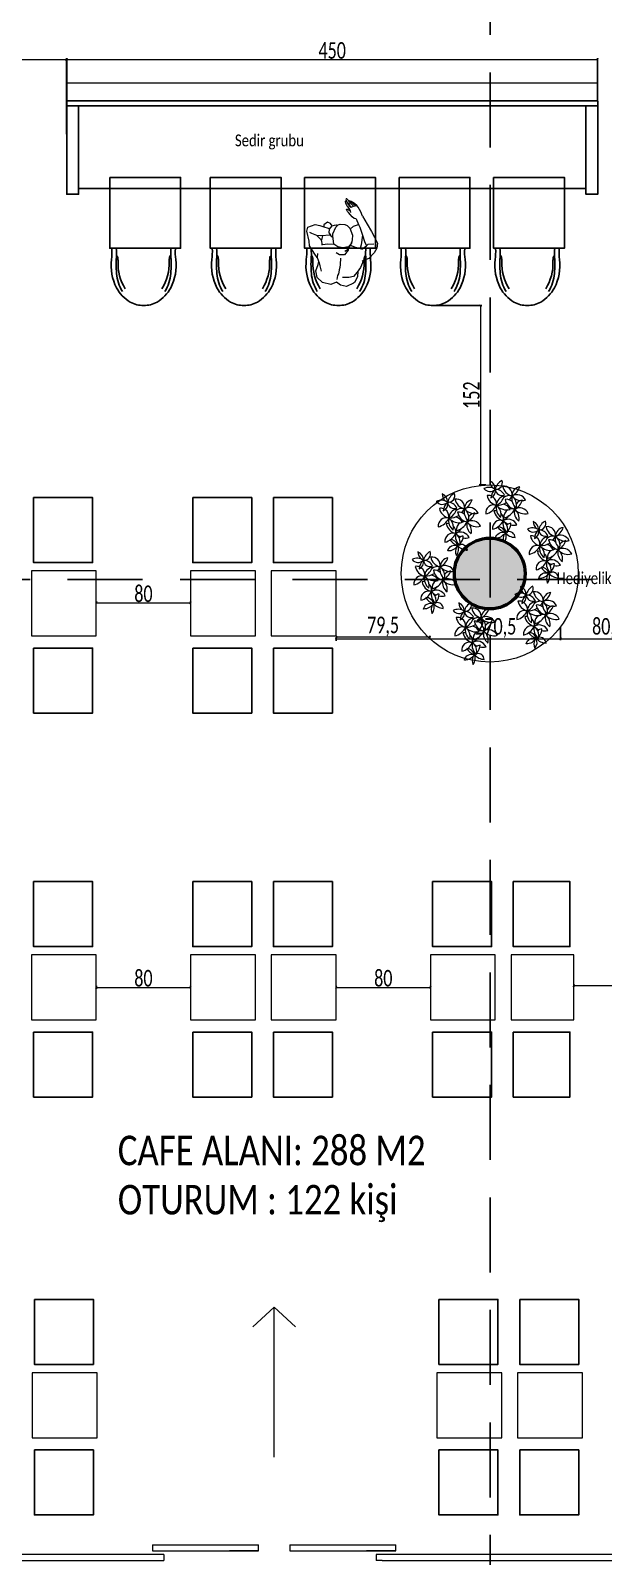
# Model space of a CAD drawing. Header units: millimetres. Extents: x -24 to 530668, y -246875 to -2983.
# Drawn here: x 260166 to 260652, y -107569 to -106277 of the extents above; entities that cross this region are included whole.
import ezdxf

# ---------------------------------------------------------------- set-up
doc = ezdxf.new("R2010")
doc.units = ezdxf.units.MM
doc.header["$PDMODE"] = 2
doc.linetypes.add('DASHED2', pattern=[9.525, 6.35, -3.175])
doc.layers.get('0').update_dxf_attribs({"lineweight": 20})
for name, color, linetype in [('0-HSL-HTC', 253, 'Continuous'), ('a_grid_label_1_1', 9, 'Continuous'), ('yazı', 11, 'Continuous')]:
    doc.layers.add(name, color=color, linetype=linetype)
for name, color, linetype, lineweight in [('A-RCON-1', 8, 'Continuous', 5), ('aydınlatma yazı', 1, 'Continuous', 20), ('CAM', 141, 'Continuous', 0), ('demir-1', 103, 'Continuous', 20), ('t_cam', 132, 'Continuous', 20), ('t_ince', 66, 'Continuous', 9), ('t_mob kesit', 32, 'Continuous', 25), ('t_tarama', 253, 'Continuous', 5), ('tefris', 30, 'Continuous', 0), ('tefrişoturum', 59, 'Continuous', 25), ('tefrişyazı', 7, 'Continuous', 20), ('X_S_COL_01$0$SC_COLS_SITU_E_SECT', 4, 'Continuous', 50), ('ölçü', 251, 'Continuous', 5)]:
    doc.layers.add(name, color=color, linetype=linetype, lineweight=lineweight)
doc.styles.add('text2', font='calibri.ttf', dxfattribs={"width": 0.8})
doc.styles.add('Ölçü50', font='calibri.ttf', dxfattribs={"width": 0.7})
doc.dimstyles.new('olcu10', dxfattribs={"dimtxt": 14, "dimasz": 2, "dimexe": 1.25, "dimexo": 0.625, "dimgap": 0.5, "dimtad": 1, "dimdec": 1, "dimrnd": 0.5, "dimzin": 9, "dimtxsty": 'Ölçü50', "dimblk": 'ARCHTICK', "dimcen": 2, "dimclrd": 256, "dimclre": 256, "dimclrt": 6, "dimazin": 2, "dimtfac": 1, "dimtdec": 1, "dimtix": 1, "dimtmove": 0, "dimatfit": 3, "dimldrblk": 'ARCHTICK', "dimfxl": 1, "dimlwd": -1, "dimarcsym": 0})

# ---------------------------------------------------------------- blocks, each defined once
blk = doc.blocks.new('_ArchTick')
at = {"color": 0, "linetype": 'ByBlock', "const_width": 0.15}
blk.add_lwpolyline([(-0.5, -0.5), (0.5, 0.5)], dxfattribs=at)
blk = doc.blocks.new('*D649')
at = {"layer": 'DEFPOINTS', "color": 0, "transparency": 16777216}
for p in [(260196.8, -106302), (260052, -106315.5), (260196.8, -106365.6)]:
    blk.add_point(p, dxfattribs=at)
at = {"layer": 'ölçü', "lineweight": -2, "transparency": 16777216}
for p, q in [((260052, -106314.8), (260052, -106300.8)), ((260196.8, -106365), (260196.8, -106300.8))]:
    blk.add_line(p, q, dxfattribs=at)
at = {"layer": 'ölçü', "transparency": 16777216}
blk.add_line((260052, -106302), (260196.8, -106302), dxfattribs=at)
at = {"layer": 'ölçü', "transparency": 16777216, "xscale": 2, "yscale": 2, "zscale": 2, "rotation": 180}
blk.add_blockref('_ArchTick', (260052, -106302), dxfattribs=at)
at = {"layer": 'ölçü', "transparency": 16777216, "xscale": 2, "yscale": 2, "zscale": 2}
blk.add_blockref('_ArchTick', (260196.8, -106302), dxfattribs=at)
at = {"layer": 'ölçü', "color": 6, "transparency": 16777216, "insert": (260124.4, -106294.4), "char_height": 14, "attachment_point": 5, "style": 'Ölçü50'}
blk.add_mtext('145', dxfattribs=at)
blk = doc.blocks.new('*D653')
at = {"layer": 'DEFPOINTS', "color": 0, "transparency": 16777216}
for p in [(260222, -106762.4), (260301.8, -106762), (260301.8, -106762.4)]:
    blk.add_point(p, dxfattribs=at)
at = {"layer": 'ölçü', "lineweight": -2, "transparency": 16777216}
for p, q in [((260222, -106761.7), (260222, -106760.7)), ((260301.8, -106761.7), (260301.8, -106760.7))]:
    blk.add_line(p, q, dxfattribs=at)
at = {"layer": 'ölçü', "transparency": 16777216}
blk.add_line((260222, -106762), (260301.8, -106762), dxfattribs=at)
at = {"layer": 'ölçü', "transparency": 16777216, "xscale": 2, "yscale": 2, "zscale": 2, "rotation": 180}
blk.add_blockref('_ArchTick', (260222, -106762), dxfattribs=at)
at = {"layer": 'ölçü', "transparency": 16777216, "xscale": 2, "yscale": 2, "zscale": 2}
blk.add_blockref('_ArchTick', (260301.8, -106762), dxfattribs=at)
at = {"layer": 'ölçü', "color": 6, "transparency": 16777216, "insert": (260261.9, -106754.3), "char_height": 14, "attachment_point": 5, "style": 'Ölçü50'}
blk.add_mtext('80', dxfattribs=at)
blk = doc.blocks.new('*D667')
at = {"layer": 'DEFPOINTS', "color": 0, "transparency": 16777216}
for p in [(260507.1, -106510.1), (260547.4, -106662.1), (260552.5, -106662.1)]:
    blk.add_point(p, dxfattribs=at)
at = {"layer": 'ölçü', "lineweight": -2, "transparency": 16777216}
for p, q in [((260507.8, -106510.1), (260548.7, -106510.1)), ((260551.9, -106662.1), (260546.2, -106662.1))]:
    blk.add_line(p, q, dxfattribs=at)
at = {"layer": 'ölçü', "transparency": 16777216}
blk.add_line((260547.4, -106510.1), (260547.4, -106662.1), dxfattribs=at)
at = {"layer": 'ölçü', "transparency": 16777216, "xscale": 2, "yscale": 2, "zscale": 2}
for p, rotation in [((260547.4, -106510.1), 90), ((260547.4, -106662.1), 270)]:
    blk.add_blockref('_ArchTick', p, dxfattribs=dict(at, rotation=rotation))
at = {"layer": 'ölçü', "color": 6, "transparency": 16777216, "insert": (260539.8, -106586.1), "char_height": 14, "attachment_point": 5, "rotation": 90, "style": 'Ölçü50'}
blk.add_mtext('152', dxfattribs=at)
blk = doc.blocks.new('*D645')
at = {"layer": 'DEFPOINTS', "color": 0, "transparency": 16777216}
for p in [(260646.7, -106302), (260196.9, -106337), (260646.7, -106337)]:
    blk.add_point(p, dxfattribs=at)
at = {"layer": 'ölçü', "lineweight": -2, "transparency": 16777216}
for p, q in [((260196.9, -106336.4), (260196.9, -106300.8)), ((260646.7, -106336.4), (260646.7, -106300.8))]:
    blk.add_line(p, q, dxfattribs=at)
at = {"layer": 'ölçü', "transparency": 16777216}
blk.add_line((260196.9, -106302), (260646.7, -106302), dxfattribs=at)
at = {"layer": 'ölçü', "transparency": 16777216, "xscale": 2, "yscale": 2, "zscale": 2, "rotation": 180}
blk.add_blockref('_ArchTick', (260196.9, -106302), dxfattribs=at)
at = {"layer": 'ölçü', "transparency": 16777216, "xscale": 2, "yscale": 2, "zscale": 2}
blk.add_blockref('_ArchTick', (260646.7, -106302), dxfattribs=at)
at = {"layer": 'ölçü', "color": 6, "transparency": 16777216, "insert": (260421.8, -106294.3), "char_height": 14, "attachment_point": 5, "style": 'Ölçü50'}
blk.add_mtext('450', dxfattribs=at)
blk = doc.blocks.new('bitkitar')
at = {"layer": 't_tarama', "color": 76}
for points in [[(4.13, 24.52, 0.236863), (4.39, 28.33, 0.300043), (3.57, 23.78, 0.22508), (-0.84, 26.27, 0.429439), (2.41, 23.43)], [(3.57, 23.78, -0.286863), (8.24, 26.11, -0.43916), (3.57, 23.78, 0.363865), (6.95, 20.95, 0.192041), (3.68, 23.74, 0.192041)]]:
    blk.add_lwpolyline(points, format="xyb", dxfattribs=at)
for centre, radius, start, end in [((5.34, 19.56), 4.58, 130.83641, 178.70662), ((7.62, 22.36), 5.31, 163.97621, 217.27878), ((-0.84, 19.8), 5.24, 343.48533, 50.2913), ((2.14, 26.39), 2.98, 284.17623, 298.69036), ((5.34, 19.56), 4.58, 112.76664, 121.83932), ((1.81, 18.25), 5.8, 69.83781, 72.33789), ((4.84, 27.09), 3.54, 249.03996, 253.13574), ((0.66, 22.74), 3.08, 353.17446, 19.69159), ((10.68, 14.78), 7.39, 100.73616, 151.47519), ((5.59, 21.76), 3.72, 247.9154, 4.29594), ((-6.1, 9.55), 6.15, 38.13504, 102.16002), ((-3.31, 17.27), 4.43, 202.72925, 297.5658), ((2.17, 17.4), 5.31, 163.97621, 229.80043), ((-6.29, 14.84), 5.24, 343.48533, 50.2913), ((-0.65, 14.51), 6.15, 75.86211, 102.16002), ((2.14, 22.23), 4.43, 202.72925, 297.5658), ((5.23, 9.82), 7.39, 100.73616, 151.47519), ((0.66, 22.74), 3.08, 271.78167, 310.7707), ((7.17, 11.69), 7.25, 114.26787, 141.8465), ((0.14, 16.8), 3.72, 296.9544, 4.29594), ((-0.65, 14.51), 6.15, 38.13504, 63.45512), ((-0.09, 18.56), 4.29, 337.19348, 356.58454), ((7.94, 17.43), 3.86, 166.91417, 222.01985), ((2.59, 12.8), 5.73, 7.89914, 73.83912), ((10.38, 15.19), 5.31, 163.97621, 217.27878), ((1.93, 12.62), 5.24, 343.48533, 50.2913), ((8.35, 14.58), 3.72, 247.9154, 4.29594), ((13.44, 7.6), 7.39, 100.73616, 151.47519), ((-5.22, 3.44), 6.15, 87.51498, 102.16002), ((-2.43, 11.17), 4.43, 202.72925, 297.5658), ((1.72, 6.73), 7.25, 114.26787, 158.92251), ((-5.54, 13.6), 4.29, 276.60584, 320.32368), ((-5.22, 3.44), 6.15, 38.13504, 80.8318), ((2.6, 0.63), 7.25, 114.26787, 158.92251), ((-4.66, 7.5), 4.29, 276.60584, 356.58454), ((3.05, 11.3), 5.31, 163.97621, 229.80043), ((-5.4, 8.73), 5.24, 343.48533, 50.2913), ((-5.54, 13.6), 4.29, 341.16089, 356.58454), ((-5.4, 8.73), 5.24, 39.16493, 41.62354), ((2.49, 12.47), 3.86, 166.91417, 186.37013), ((0.14, 16.8), 3.72, 247.9154, 281.88514), ((-2.86, 7.84), 5.73, 69.17218, 73.83912), ((-2.86, 7.84), 5.73, 7.89914, 69.17218), ((3.38, 6.37), 3.86, 166.91417, 274.82409), ((6.11, 3.71), 7.39, 134.79027, 151.47519), ((1.02, 10.69), 3.72, 247.9154, 312.60914), ((-1.97, 1.74), 5.73, 7.89914, 73.83912), ((2.49, 12.47), 3.86, 224.30639, 274.82409), ((2.11, 7.33), 6.15, 38.13504, 102.16002), ((4.9, 15.06), 4.43, 202.72925, 256.43807), ((6.11, 3.71), 7.39, 84.5264, 120.12115), ((2.67, 11.39), 4.29, 276.60584, 356.58454), ((9.93, 4.52), 7.25, 115.43944, 158.92251), ((4.9, 15.06), 4.43, 293.47002, 297.5658), ((9.93, 4.52), 7.25, 114.26787, 116.76795), ((10.71, 10.26), 3.86, 166.91417, 233.88251), ((5.36, 5.63), 5.73, 7.89914, 73.83912), ((7.94, 17.43), 3.86, 256.75957, 274.82409), ((10.51, 4.41), 3.43, 110.20528, 190.18398), ((3.57, 8.38), 5.8, 309.03888, 352.52195), ((4.04, 3.77), 3.08, 0.51361, 108.42353), ((7.33, 8.38), 4.58, 201.49858, 267.43856), ((6.69, 0.85), 2.98, 81.51484, 197.89538), ((1.42, 5.32), 5.91, 294.3356, 345.07463), ((11.32, 3.59), 4.2, 177.08478, 243.89074), ((9.46, 1.13), 3.54, 36.32869, 131.16524), ((9.46, 1.13), 3.54, 127.06946, 131.16524), ((3.57, 8.38), 5.8, 307.86731, 310.36739), ((10.18, 7.66), 4.92, 231.73448, 295.75946), ((5.23, 0), 4.25, 357.57565, 50.87822), ((10.71, 10.26), 3.86, 245.8798, 274.82409)]:
    blk.add_arc(centre, radius, start, end, dxfattribs=at)
blk = doc.blocks.new('dada')
for p, q in [((219973.4, -31806.9), (219967.8, -31810.1)), ((219980.5, -31807), (219973.4, -31806.9)), ((219984.7, -31810), (219980.5, -31807)), ((219967.8, -31810.1), (219965.6, -31815.3)), ((219965.6, -31815.3), (219966.3, -31821)), ((219966.7, -31822.6), (219967.9, -31820.3)), ((219967.9, -31820.3), (219969.4, -31817.1)), ((219969.4, -31817.1), (219969.8, -31816.1)), ((219984.3, -31815.6), (219984.6, -31812.1)), ((219984.6, -31817.3), (219984.3, -31815.6)), ((219984.6, -31818.7), (219984.6, -31817.3)), ((219984.6, -31820.5), (219984.6, -31818.7)), ((219984.7, -31822.8), (219984.6, -31820.5)), ((219988.6, -31808.2), (219984.7, -31810)), ((219993.9, -31808.4), (219988.6, -31808.2)), ((219994, -31816.3), (219988.8, -31815.1)), ((219998.9, -31812.3), (219993.9, -31808.4)), ((219997.6, -31817.9), (219994, -31816.3)), ((219999.7, -31822.2), (219997.6, -31817.9)), ((219999.7, -31813.2), (219998.9, -31812.3)), ((220000.9, -31818.5), (219999.7, -31813.2)), ((220000.2, -31823.1), (220000.9, -31818.5)), ((219961.5, -31828.8), (219955.5, -31834.6)), ((219964.1, -31826.5), (219961.5, -31828.8)), ((219963.6, -31829.8), (219964.1, -31826.5)), ((219964.1, -31826.5), (219966.7, -31822.6)), ((219966.3, -31821), (219966.1, -31823.5)), ((219982, -31833.1), (219978.9, -31834)), ((219985.9, -31833.9), (219982, -31833.1)), ((219983.4, -31830.6), (219984.4, -31825.3)), ((219984.4, -31825.3), (219984.7, -31822.8)), ((220001.6, -31826.6), (219999.7, -31822.2)), ((220002.8, -31833), (220001.6, -31826.6)), ((220002.9, -31833.1), (220001.9, -31831.9)), ((220006.7, -31835.8), (220002.9, -31833.1)), ((219954.2, -31838.4), (219950.3, -31846.2)), ((219950.3, -31846.2), (219950.4, -31849.8)), ((219954.9, -31845.1), (219953.1, -31845.6)), ((219955.5, -31834.6), (219954.2, -31838.4)), ((219959.4, -31844.5), (219954.9, -31845.1)), ((219964.3, -31841.6), (219959.4, -31844.5)), ((219962.8, -31845.2), (219959.4, -31844.5)), ((219970.6, -31847.5), (219962.8, -31845.2)), ((219964.2, -31845.6), (219964.3, -31841.6)), ((219965.9, -31838.1), (219964.3, -31841.6)), ((219965.9, -31838.1), (219965, -31837.7)), ((219970.3, -31839.5), (219965.9, -31838.1)), ((219975.3, -31840.4), (219970.3, -31839.5)), ((219972.2, -31846.3), (219971, -31847.2)), ((219972.2, -31846.3), (219972.9, -31846.5)), ((219975.1, -31840.7), (219972.6, -31847.5)), ((219978.8, -31839.4), (219975.1, -31840.7)), ((219983.2, -31839.4), (219978.8, -31839.4)), ((219987.6, -31841.5), (219983.2, -31839.4)), ((219988.1, -31839.2), (219985.7, -31836.9)), ((219988, -31838.6), (219985.9, -31833.9)), ((219989.4, -31844.9), (219987.6, -31841.5)), ((219988.1, -31839.2), (219988, -31838.6)), ((219988.5, -31841.6), (219988.1, -31839.2)), ((219989.1, -31844.1), (219988.5, -31841.6)), ((219993.5, -31842.3), (219988.6, -31843)), ((219989.4, -31845.9), (219989.1, -31844.1)), ((219989.4, -31847.8), (219989.4, -31844.9)), ((219999.3, -31842.1), (219993.5, -31842.3)), ((219997, -31853.7), (219997.9, -31845.6)), ((219997.9, -31845.6), (219997.6, -31842.2)), ((219999.3, -31842.1), (220002.3, -31845.7)), ((220000, -31849), (220002.3, -31845.7)), ((220002.3, -31845.7), (220003.5, -31847.3)), ((220008.3, -31838.4), (220006.7, -31835.8)), ((220010.1, -31841.6), (220008.3, -31838.4)), ((220011.5, -31845.8), (220010.1, -31841.6)), ((220010.8, -31850.1), (220011.5, -31845.8)), ((219950.4, -31849.8), (219955.8, -31853.3)), ((219955.8, -31853.3), (219959.9, -31853.5)), ((219959.9, -31853.5), (219963.5, -31853.2)), ((219963.2, -31854.8), (219963.4, -31853.2)), ((219965.6, -31857.5), (219963.2, -31854.8)), ((219963.5, -31853.2), (219967.3, -31852.8)), ((219968.5, -31857.1), (219965.6, -31857.5)), ((219967.3, -31852.8), (219968.8, -31852.9)), ((219970.3, -31855.5), (219968.5, -31857.1)), ((219969.1, -31849.2), (219968.6, -31852.2)), ((219968.6, -31852.2), (219970.2, -31855.4)), ((219968.6, -31852.2), (219968.6, -31852.2)), ((219970.6, -31848), (219969.1, -31849.2)), ((219970.2, -31855.4), (219972, -31856.6)), ((219971, -31847.2), (219970.6, -31848)), ((219972, -31856.6), (219973.4, -31857.2)), ((219972.6, -31847.5), (219972.2, -31849)), ((219972.2, -31849), (219973.4, -31855)), ((219973.4, -31855), (219974.9, -31857.4)), ((219973.4, -31857.2), (219974.3, -31857.1)), ((219974.3, -31857.1), (219974, -31855.9)), ((219974.9, -31857.4), (219976.6, -31858.5)), ((219976.6, -31858.5), (219980.3, -31859.2)), ((219980.3, -31859.2), (219982.4, -31858.8)), ((219982.4, -31858.8), (219985.1, -31857.1)), ((219985.1, -31857.1), (219988.9, -31851.8)), ((219985.8, -31856.2), (219987.9, -31859.4)), ((219987.9, -31859.4), (219991.6, -31861.6)), ((219988.9, -31851.8), (219989.4, -31847.8)), ((219993.2, -31859.7), (219997, -31853.7)), ((219997, -31853.7), (220000, -31849)), ((219998.7, -31863.7), (220003.7, -31858.5)), ((220003.5, -31847.3), (220008, -31848.7)), ((220003.7, -31858.5), (220007.4, -31854.5)), ((220007.4, -31854.5), (220010.8, -31850.1)), ((220010.8, -31850.1), (220010.8, -31850.1)), ((219980.1, -31870.4), (219978.8, -31871.8)), ((219978.8, -31871.8), (219978.9, -31872.1)), ((219978.9, -31872.1), (219979.2, -31872.2)), ((219979.2, -31872.2), (219981.2, -31871.8)), ((219981, -31869.8), (219980.1, -31870.4)), ((219980.3, -31873.4), (219981.5, -31872.2)), ((219983.2, -31868.1), (219981, -31869.8)), ((219981.2, -31871.8), (219982.2, -31871.3)), ((219981.5, -31872.2), (219982.2, -31871.3)), ((219982.2, -31871.3), (219982.7, -31870.2)), ((219984.9, -31866.8), (219983.2, -31868.1)), ((219986.8, -31865.9), (219984.9, -31866.8)), ((219988.6, -31865.9), (219986.8, -31865.9)), ((219988.6, -31865.9), (219991.6, -31861.6)), ((219993.3, -31869.5), (219991.2, -31872.7)), ((219991.6, -31861.6), (219993.2, -31859.7)), ((219993.3, -31869.5), (219998.7, -31863.7)), ((219976.3, -31878.1), (219976.7, -31876.9)), ((219976.4, -31878.4), (219976.3, -31878.1)), ((219976.8, -31878.5), (219976.4, -31878.4)), ((219976.5, -31879.8), (219978.1, -31877.9)), ((219976.6, -31880.4), (219976.5, -31879.8)), ((219976.9, -31880.6), (219976.6, -31880.4)), ((219976.7, -31876.9), (219977.5, -31876.1)), ((219977.9, -31877.8), (219976.8, -31878.5)), ((219979.2, -31879.3), (219976.9, -31880.6)), ((219977.5, -31876.1), (219978.5, -31875)), ((219978.7, -31877), (219977.9, -31877.8)), ((219978.1, -31877.9), (219979, -31877.2)), ((219978.5, -31875), (219979.2, -31874.4)), ((219980.1, -31875.8), (219978.7, -31877)), ((219979, -31877.2), (219980.3, -31876.2)), ((219979.2, -31874.4), (219980.3, -31873.4)), ((219981, -31877.7), (219979.2, -31879.3)), ((219981.2, -31878.6), (219979.2, -31879.3)), ((219979.4, -31879.5), (219979.2, -31879.3)), ((219981, -31879.2), (219979.4, -31879.5)), ((219982.1, -31874.4), (219980.1, -31875.8)), ((219980.3, -31876.2), (219981.3, -31875.3)), ((219982.2, -31876.8), (219981, -31877.7)), ((219984.3, -31878.3), (219981, -31879.2)), ((219983.5, -31877.4), (219981.2, -31878.6)), ((219981.3, -31875.3), (219982.2, -31874.6)), ((219982.2, -31874.6), (219982.1, -31874.4)), ((219982.2, -31874.6), (219983.9, -31875.9)), ((219982.2, -31876.8), (219983.9, -31875.9)), ((219985.2, -31876.8), (219983.5, -31877.4)), ((219983.9, -31875.9), (219986.7, -31877.1)), ((219986.7, -31877.1), (219984.3, -31878.3)), ((219986, -31876.8), (219985.2, -31876.8)), ((219987.9, -31875.9), (219986.7, -31877.1)), ((219991.2, -31872.7), (219987.9, -31875.9))]:
    blk.add_line(p, q)
blk = doc.blocks.new('*D628')
at = {"layer": 'DEFPOINTS', "color": 0, "transparency": 16777216}
for p in [(260695.7, -106792.4), (260695.7, -106792.4), (260425.2, -106794.8)]:
    blk.add_point(p, dxfattribs=at)
at = {"layer": 'ölçü', "lineweight": -2, "transparency": 16777216}
for p, q in [((260425.2, -106794.1), (260425.2, -106791.1)), ((260695.7, -106791.7), (260695.7, -106791.1))]:
    blk.add_line(p, q, dxfattribs=at)
at = {"layer": 'ölçü', "transparency": 16777216}
blk.add_line((260425.2, -106792.4), (260695.7, -106792.4), dxfattribs=at)
at = {"layer": 'ölçü', "transparency": 16777216, "xscale": 2, "yscale": 2, "zscale": 2, "rotation": 180}
blk.add_blockref('_ArchTick', (260425.2, -106792.4), dxfattribs=at)
at = {"layer": 'ölçü', "transparency": 16777216, "xscale": 2, "yscale": 2, "zscale": 2}
blk.add_blockref('_ArchTick', (260695.7, -106792.4), dxfattribs=at)
at = {"layer": 'ölçü', "color": 6, "transparency": 16777216, "insert": (260560.4, -106783.2), "char_height": 14, "attachment_point": 5, "style": 'Ölçü50'}
blk.add_mtext('270,5', dxfattribs=at)
blk = doc.blocks.new('*D630')
at = {"layer": 'DEFPOINTS', "color": 0, "transparency": 16777216}
for p in [(260222, -107089.3), (260301.8, -107087.5), (260301.8, -107087.5)]:
    blk.add_point(p, dxfattribs=at)
at = {"layer": 'ölçü', "lineweight": -2, "transparency": 16777216}
for p, q in [((260222, -107088.7), (260222, -107086.2)), ((260301.8, -107086.9), (260301.8, -107086.2))]:
    blk.add_line(p, q, dxfattribs=at)
at = {"layer": 'ölçü', "transparency": 16777216}
blk.add_line((260222, -107087.5), (260301.8, -107087.5), dxfattribs=at)
at = {"layer": 'ölçü', "transparency": 16777216, "xscale": 2, "yscale": 2, "zscale": 2, "rotation": 180}
blk.add_blockref('_ArchTick', (260222, -107087.5), dxfattribs=at)
at = {"layer": 'ölçü', "transparency": 16777216, "xscale": 2, "yscale": 2, "zscale": 2}
blk.add_blockref('_ArchTick', (260301.8, -107087.5), dxfattribs=at)
at = {"layer": 'ölçü', "color": 6, "transparency": 16777216, "insert": (260261.9, -107079.8), "char_height": 14, "attachment_point": 5, "style": 'Ölçü50'}
blk.add_mtext('80', dxfattribs=at)
blk = doc.blocks.new('*D631')
at = {"layer": 'DEFPOINTS', "color": 0, "transparency": 16777216}
for p in [(260425.2, -107087.5), (260505, -107087.5), (260505, -107087.5)]:
    blk.add_point(p, dxfattribs=at)
at = {"layer": 'ölçü', "lineweight": -2, "transparency": 16777216}
for p, q in [((260425.2, -107086.9), (260425.2, -107086.2)), ((260505, -107086.9), (260505, -107086.2))]:
    blk.add_line(p, q, dxfattribs=at)
at = {"layer": 'ölçü', "transparency": 16777216}
blk.add_line((260425.2, -107087.5), (260505, -107087.5), dxfattribs=at)
at = {"layer": 'ölçü', "transparency": 16777216, "xscale": 2, "yscale": 2, "zscale": 2, "rotation": 180}
blk.add_blockref('_ArchTick', (260425.2, -107087.5), dxfattribs=at)
at = {"layer": 'ölçü', "transparency": 16777216, "xscale": 2, "yscale": 2, "zscale": 2}
blk.add_blockref('_ArchTick', (260505, -107087.5), dxfattribs=at)
at = {"layer": 'ölçü', "color": 6, "transparency": 16777216, "insert": (260465.1, -107079.8), "char_height": 14, "attachment_point": 5, "style": 'Ölçü50'}
blk.add_mtext('80', dxfattribs=at)
blk = doc.blocks.new('*D634')
at = {"layer": 'DEFPOINTS', "color": 0, "transparency": 16777216}
for p in [(260626.4, -107087.5), (260706.2, -107085.9), (260706.2, -107085.9)]:
    blk.add_point(p, dxfattribs=at)
at = {"layer": 'ölçü', "lineweight": -2, "transparency": 16777216}
for p, q in [((260626.4, -107086.9), (260626.4, -107084.7)), ((260706.2, -107085.3), (260706.2, -107084.7))]:
    blk.add_line(p, q, dxfattribs=at)
at = {"layer": 'ölçü', "transparency": 16777216}
blk.add_line((260626.4, -107085.9), (260706.2, -107085.9), dxfattribs=at)
at = {"layer": 'ölçü', "transparency": 16777216, "xscale": 2, "yscale": 2, "zscale": 2, "rotation": 180}
blk.add_blockref('_ArchTick', (260626.4, -107085.9), dxfattribs=at)
at = {"layer": 'ölçü', "transparency": 16777216, "xscale": 2, "yscale": 2, "zscale": 2}
blk.add_blockref('_ArchTick', (260706.2, -107085.9), dxfattribs=at)
at = {"layer": 'ölçü', "color": 6, "transparency": 16777216, "insert": (260666.3, -107078.3), "char_height": 14, "attachment_point": 5, "style": 'Ölçü50'}
blk.add_mtext('80', dxfattribs=at)
blk = doc.blocks.new('*D636')
at = {"layer": 'DEFPOINTS', "color": 0, "transparency": 16777216}
for p in [(260615.3, -106782), (260695.7, -106791.1), (260695.7, -106792.4)]:
    blk.add_point(p, dxfattribs=at)
at = {"layer": 'ölçü', "lineweight": -2, "transparency": 16777216}
for p, q in [((260615.3, -106782.7), (260615.3, -106793.6)), ((260695.7, -106791.7), (260695.7, -106793.6))]:
    blk.add_line(p, q, dxfattribs=at)
at = {"layer": 'ölçü', "transparency": 16777216}
blk.add_line((260615.3, -106792.4), (260695.7, -106792.4), dxfattribs=at)
at = {"layer": 'ölçü', "transparency": 16777216, "xscale": 2, "yscale": 2, "zscale": 2, "rotation": 180}
blk.add_blockref('_ArchTick', (260615.3, -106792.4), dxfattribs=at)
at = {"layer": 'ölçü', "transparency": 16777216, "xscale": 2, "yscale": 2, "zscale": 2}
blk.add_blockref('_ArchTick', (260695.7, -106792.4), dxfattribs=at)
at = {"layer": 'ölçü', "color": 6, "transparency": 16777216, "insert": (260655.5, -106783.2), "char_height": 14, "attachment_point": 5, "style": 'Ölçü50'}
blk.add_mtext('80,5', dxfattribs=at)
blk = doc.blocks.new('*D638')
at = {"layer": 'DEFPOINTS', "color": 0, "transparency": 16777216}
for p in [(260425.2, -106791.1), (260425.2, -106791.1), (260504.6, -106792.4)]:
    blk.add_point(p, dxfattribs=at)
at = {"layer": 'ölçü', "lineweight": -2, "transparency": 16777216}
for p, q in [((260425.2, -106790.5), (260425.2, -106789.9)), ((260504.6, -106791.7), (260504.6, -106789.9))]:
    blk.add_line(p, q, dxfattribs=at)
at = {"layer": 'ölçü', "transparency": 16777216}
blk.add_line((260504.6, -106791.1), (260425.2, -106791.1), dxfattribs=at)
at = {"layer": 'ölçü', "transparency": 16777216, "xscale": 2, "yscale": 2, "zscale": 2, "rotation": 180}
blk.add_blockref('_ArchTick', (260425.2, -106791.1), dxfattribs=at)
at = {"layer": 'ölçü', "transparency": 16777216, "xscale": 2, "yscale": 2, "zscale": 2}
blk.add_blockref('_ArchTick', (260504.6, -106791.1), dxfattribs=at)
at = {"layer": 'ölçü', "color": 6, "transparency": 16777216, "insert": (260464.9, -106782), "char_height": 14, "attachment_point": 5, "style": 'Ölçü50'}
blk.add_mtext('79,5', dxfattribs=at)
blk = doc.blocks.new('KAYARK')
at = {"layer": 'CAM', "elevation": 0}
for points in [[(260279.2, -107567.6), (260279.2, -107572.6)], [(260975.8, -107567.6), (260464.2, -107567.6)]]:
    blk.add_lwpolyline(points, dxfattribs=at)
at = {"layer": 't_cam'}
for p, q in [((260279.2, -107567.6, 0), (259762.7, -107567.6, 0)), ((260975.8, -107567.6, 0), (260459.2, -107567.6, 0)), ((260464.2, -107572.6, 0), (260459.2, -107572.6, 0))]:
    blk.add_line(p, q, dxfattribs=at)
at = {"layer": 't_cam', "elevation": 0}
for points in [[(260269.5, -107559.5), (260269.5, -107564.5), (260359.5, -107564.5), (260334.7, -107564.5)], [(260269.5, -107559.5), (260359.5, -107559.5)], [(260359.5, -107564.5), (260359.5, -107559.5)], [(260385.8, -107559.5), (260385.8, -107564.5), (260475.8, -107564.5), (260451, -107564.5)], [(260385.8, -107559.5), (260475.8, -107559.5)], [(260475.8, -107564.5), (260475.8, -107559.5)], [(259757.7, -107572.6), (260279.2, -107572.6)], [(260464.2, -107572.6), (260980.8, -107572.6)]]:
    blk.add_lwpolyline(points, dxfattribs=at)
at = {"layer": 't_cam'}
blk.add_lwpolyline([(260459.2, -107567.6), (260459.2, -107572.6)], dxfattribs=at)

msp = doc.modelspace()

# ---------------------------------------------------------------- hatches: boundary and pattern name
at = {"layer": '0-HSL-HTC'}
h = msp.add_hatch(dxfattribs=at)
h.set_pattern_fill('ANSI33', color=12, angle=90, style=0)
h.set_pattern_definition([(135, (232235.527, -121067.091), (-4.490128, -4.490128), []), (135, (232235.527, -121062.601), (-4.490128, -4.490128), [3.175, -1.5875])])
edge = h.paths.add_edge_path()
edge.add_arc((260555.284, -106737.09), 30, 0, 360)
edge = h.paths.add_edge_path()
edge.add_arc((259730.527, -106737.09), 30, 0, 360)
h.paths.add_polyline_path([(259283.027, -105882.091), (259353.027, -105882.091), (259353.027, -105952.091), (259283.027, -105952.091)])

# ---------------------------------------------------------------- linework, layer by layer
at = {"layer": 'a_grid_label_1_1', "linetype": 'DASHED2', "ltscale": 10}
for p, q in [((260555.527, -108567.091, -17966.192), (260555.527, -105304.828, -17966.192)), ((258864.135, -106742.091, -17966.192), (262131.929, -106742.091, -17966.192))]:
    msp.add_line(p, q, dxfattribs=at)
at = {"layer": 'demir-1'}
for p, q in [((260372.623, -107358.247), (260354.489, -107374.75)), ((260372.623, -107485.133), (260372.623, -107358.247)), ((260372.623, -107358.247), (260390.757, -107374.75))]:
    msp.add_line(p, q, dxfattribs=at)
msp.add_lwpolyline([(260196.81, -106337.023), (260646.706, -106337.023), (260646.706, -106322.023), (260196.81, -106322.023), (260196.81, -106337.023)], dxfattribs=at)
msp.add_circle((260555.284, -106737.09), 75, dxfattribs=at)
at = {"layer": 't_mob kesit'}
for p, q in [((260646.796, -106337.023), (260196.89, -106337.023)), ((260196.89, -106341.023), (260646.796, -106341.023))]:
    msp.add_line(p, q, dxfattribs=at)
for points in [[(260206.89, -106341.023), (260206.89, -106416.023), (260196.89, -106416.023), (260196.89, -106337.023)], [(260646.796, -106337.023), (260646.796, -106416.023), (260636.796, -106416.023), (260636.796, -106341.023)], [(260636.796, -106411.023), (260206.89, -106411.023)]]:
    msp.add_lwpolyline(points, dxfattribs=at)
for points in [[(260233.398, -106401.748), (260293.398, -106401.748), (260293.398, -106461.748), (260233.398, -106461.748)], [(260318.464, -106401.748), (260378.464, -106401.748), (260378.464, -106461.748), (260318.464, -106461.748)], [(260398.479, -106401.748), (260458.479, -106401.748), (260458.479, -106461.748), (260398.479, -106461.748)], [(260478.495, -106401.748), (260538.495, -106401.748), (260538.495, -106461.748), (260478.495, -106461.748)], [(260558.51, -106401.748), (260618.51, -106401.748), (260618.51, -106461.748), (260558.51, -106461.748)]]:
    msp.add_lwpolyline(points, close=True, dxfattribs=at)
at = {"layer": 'tefris', "linetype": 'Continuous'}
for points in [[(260166.986, -106734.871), (260166.986, -106789.871), (260221.986, -106789.871), (260221.986, -106734.871), (260166.986, -106734.871)], [(260301.779, -106734.871), (260301.779, -106789.871), (260356.779, -106789.871), (260356.779, -106734.871), (260301.779, -106734.871)], [(260370.188, -106734.871), (260370.188, -106789.871), (260425.188, -106789.871), (260425.188, -106734.871), (260370.188, -106734.871)], [(260166.986, -107059.977), (260166.986, -107114.977), (260221.986, -107114.977), (260221.986, -107059.977), (260166.986, -107059.977)], [(260301.779, -107059.977), (260301.779, -107114.977), (260356.779, -107114.977), (260356.779, -107059.977), (260301.779, -107059.977)], [(260370.188, -107059.977), (260370.188, -107114.977), (260425.188, -107114.977), (260425.188, -107059.977), (260370.188, -107059.977)], [(260504.981, -107059.977), (260504.981, -107114.977), (260559.981, -107114.977), (260559.981, -107059.977), (260504.981, -107059.977)], [(260573.39, -107059.977), (260573.39, -107114.977), (260626.39, -107114.977), (260626.39, -107059.977), (260573.39, -107059.977)], [(260167.654, -107413.748), (260167.654, -107468.748), (260222.654, -107468.748), (260222.654, -107413.748), (260167.654, -107413.748)], [(260510.419, -107413.748), (260510.419, -107468.748), (260565.419, -107468.748), (260565.419, -107413.748), (260510.419, -107413.748)], [(260578.828, -107413.748), (260578.828, -107468.748), (260633.828, -107468.748), (260633.828, -107413.748), (260578.828, -107413.748)]]:
    msp.add_lwpolyline(points, dxfattribs=at)
at = {"layer": 'tefrişoturum'}
for points in [[(260235.146, -106461.998, -0.0429775), (260234.81, -106471.268, 0.15078894), (260239.079, -106495.102, 0.14343456), (260250.688, -106507.281, 0.14230301), (260262.045, -106510.08)], [(260238.849, -106461.998, -0.02946868), (260239.076, -106467.305, 0.03887468), (260239.076, -106483.158, 0.12128067), (260244.105, -106498.249)], [(260239.154, -106467.851, -0.17361804), (260240.069, -106469.559, -0.0594003), (260240.36, -106473.049, 0.14957235), (260246.493, -106495.973, -1.75502851)], [(260288.945, -106461.998, 0.0429775), (260289.28, -106471.268, -0.15078894), (260285.012, -106495.102, -0.14343456), (260273.402, -106507.281, -0.14230301), (260262.045, -106510.08)], [(260284.936, -106467.851, 0.17361804), (260284.021, -106469.559, 0.0594003), (260283.73, -106473.049, -0.14957235), (260277.598, -106495.973, 1.75502851)], [(260285.241, -106461.998, 0.02946868), (260285.014, -106467.305, -0.03887468), (260285.014, -106483.158, -0.12128067), (260279.986, -106498.249)], [(260320.211, -106461.998, -0.0429775), (260319.876, -106471.268, 0.15078894), (260324.145, -106495.102, 0.14343456), (260335.754, -106507.281, 0.14230301), (260347.111, -106510.08)], [(260323.915, -106461.998, -0.02946868), (260324.142, -106467.305, 0.03887468), (260324.142, -106483.158, 0.12128067), (260329.171, -106498.249)], [(260324.22, -106467.851, -0.17361804), (260325.135, -106469.559, -0.0594003), (260325.426, -106473.049, 0.14957235), (260331.559, -106495.973, -1.75502851)], [(260374.011, -106461.998, 0.0429775), (260374.346, -106471.268, -0.15078894), (260370.077, -106495.102, -0.14343456), (260358.468, -106507.281, -0.14230301), (260347.111, -106510.08)], [(260370.002, -106467.851, 0.17361804), (260369.087, -106469.559, 0.0594003), (260368.796, -106473.049, -0.14957235), (260362.664, -106495.973, 1.75502851)], [(260370.307, -106461.998, 0.02946868), (260370.08, -106467.305, -0.03887468), (260370.08, -106483.158, -0.12128067), (260365.052, -106498.249)], [(260400.227, -106461.998, -0.0429775), (260399.891, -106471.268, 0.15078894), (260404.16, -106495.102, 0.14343456), (260415.769, -106507.281, 0.14230301), (260427.126, -106510.08)], [(260403.93, -106461.998, -0.02946868), (260404.158, -106467.305, 0.03887468), (260404.158, -106483.158, 0.12128067), (260409.186, -106498.249)], [(260404.235, -106467.851, -0.17361804), (260405.151, -106469.559, -0.0594003), (260405.441, -106473.049, 0.14957235), (260411.574, -106495.973, -1.75502851)], [(260454.026, -106461.998, 0.0429775), (260454.362, -106471.268, -0.15078894), (260450.093, -106495.102, -0.14343456), (260438.483, -106507.281, -0.14230301), (260427.126, -106510.08)], [(260450.017, -106467.851, 0.17361804), (260449.102, -106469.559, 0.0594003), (260448.811, -106473.049, -0.14957235), (260442.679, -106495.973, 1.75502851)], [(260450.323, -106461.998, 0.02946868), (260450.095, -106467.305, -0.03887468), (260450.095, -106483.158, -0.12128067), (260445.067, -106498.249)], [(260480.242, -106461.998, -0.0429775), (260479.907, -106471.268, 0.15078894), (260484.176, -106495.102, 0.14343456), (260495.785, -106507.281, 0.14230301), (260507.142, -106510.08)], [(260483.946, -106461.998, -0.02946868), (260484.173, -106467.305, 0.03887468), (260484.173, -106483.158, 0.12128067), (260489.201, -106498.249)], [(260484.251, -106467.851, -0.17361804), (260485.166, -106469.559, -0.0594003), (260485.457, -106473.049, 0.14957235), (260491.589, -106495.973, -1.75502851)], [(260534.041, -106461.998, 0.0429775), (260534.377, -106471.268, -0.15078894), (260530.108, -106495.102, -0.14343456), (260518.499, -106507.281, -0.14230301), (260507.142, -106510.08)], [(260530.033, -106467.851, 0.17361804), (260529.118, -106469.559, 0.0594003), (260528.827, -106473.049, -0.14957235), (260522.694, -106495.973, 1.75502851)], [(260530.338, -106461.998, 0.02946868), (260530.111, -106467.305, -0.03887468), (260530.111, -106483.158, -0.12128067), (260525.082, -106498.249)], [(260560.258, -106461.998, -0.0429775), (260559.922, -106471.268, 0.15078894), (260564.191, -106495.102, 0.14343456), (260575.8, -106507.281, 0.14230301), (260587.157, -106510.08)], [(260563.961, -106461.998, -0.02946868), (260564.188, -106467.305, 0.03887468), (260564.188, -106483.158, 0.12128067), (260569.217, -106498.249)], [(260564.266, -106467.851, -0.17361804), (260565.181, -106469.559, -0.0594003), (260565.472, -106473.049, 0.14957235), (260571.605, -106495.973, -1.75502851)], [(260614.057, -106461.998, 0.0429775), (260614.392, -106471.268, -0.15078894), (260610.124, -106495.102, -0.14343456), (260598.514, -106507.281, -0.14230301), (260587.157, -106510.08)], [(260610.048, -106467.851, 0.17361804), (260609.133, -106469.559, 0.0594003), (260608.842, -106473.049, -0.14957235), (260602.71, -106495.973, 1.75502851)], [(260610.353, -106461.998, 0.02946868), (260610.126, -106467.305, -0.03887468), (260610.126, -106483.158, -0.12128067), (260605.098, -106498.249)]]:
    msp.add_lwpolyline(points, format="xyb", dxfattribs=at)
for points in [[(260168.83, -106672.832), (260168.83, -106727.832), (260218.83, -106727.832), (260218.83, -106672.832)], [(260303.623, -106672.832), (260303.623, -106727.832), (260353.623, -106727.832), (260353.623, -106672.832)], [(260372.032, -106672.832), (260372.032, -106727.832), (260422.032, -106727.832), (260422.032, -106672.832)], [(260168.83, -106800.205), (260168.83, -106855.205), (260218.83, -106855.205), (260218.83, -106800.205)], [(260303.623, -106800.205), (260303.623, -106855.205), (260353.623, -106855.205), (260353.623, -106800.205)], [(260372.032, -106800.205), (260372.032, -106855.205), (260422.032, -106855.205), (260422.032, -106800.205)], [(260168.83, -106997.938), (260168.83, -107052.938), (260218.83, -107052.938), (260218.83, -106997.938)], [(260303.623, -106997.938), (260303.623, -107052.938), (260353.623, -107052.938), (260353.623, -106997.938)], [(260372.032, -106997.938), (260372.032, -107052.938), (260422.032, -107052.938), (260422.032, -106997.938)], [(260506.825, -106997.938), (260506.825, -107052.938), (260556.825, -107052.938), (260556.825, -106997.938)], [(260575.234, -106997.938), (260575.234, -107052.938), (260623.234, -107052.938), (260623.234, -106997.938)], [(260168.83, -107125.311), (260168.83, -107180.311), (260218.83, -107180.311), (260218.83, -107125.311)], [(260303.623, -107125.311), (260303.623, -107180.311), (260353.623, -107180.311), (260353.623, -107125.311)], [(260372.032, -107125.311), (260372.032, -107180.311), (260422.032, -107180.311), (260422.032, -107125.311)], [(260506.825, -107125.311), (260506.825, -107180.311), (260556.825, -107180.311), (260556.825, -107125.311)], [(260575.234, -107125.311), (260575.234, -107180.311), (260623.234, -107180.311), (260623.234, -107125.311)], [(260169.498, -107351.708), (260169.498, -107406.708), (260219.498, -107406.708), (260219.498, -107351.708)], [(260512.263, -107351.708), (260512.263, -107406.708), (260562.263, -107406.708), (260562.263, -107351.708)], [(260580.672, -107351.708), (260580.672, -107406.708), (260630.672, -107406.708), (260630.672, -107351.708)], [(260169.498, -107479.082), (260169.498, -107534.082), (260219.498, -107534.082), (260219.498, -107479.082)], [(260512.263, -107479.082), (260512.263, -107534.082), (260562.263, -107534.082), (260562.263, -107479.082)], [(260580.672, -107479.082), (260580.672, -107534.082), (260630.672, -107534.082), (260630.672, -107479.082)]]:
    msp.add_lwpolyline(points, close=True, dxfattribs=at)
at = {"layer": 'X_S_COL_01$0$SC_COLS_SITU_E_SECT'}
msp.add_circle((260555.284, -106737.09), 30, dxfattribs=at)

# ---------------------------------------------------------------- block references
at = {"layer": 'A-RCON-1', "xscale": -1, "rotation": 166.7058778140276}
msp.add_blockref('dada', (39021.071, -86862.467), dxfattribs=at)
at = {"layer": 'aydınlatma yazı', "color": 2}
msp.add_blockref('KAYARK', (0, 0), dxfattribs=at)
at = {"layer": 't_ince', "xscale": 1.848000000000004, "yscale": 1.848000000000004, "zscale": 1.848000000000004, "rotation": 182.9309101212016}
for p in [(260572.756, -106658.119), (260532.431, -106669.027), (260609.569, -106692.436), (260511.911, -106718.173), (260598.954, -106747.592), (260546.592, -106761.381)]:
    msp.add_blockref('bitkitar', p, dxfattribs=at)

# ---------------------------------------------------------------- texts
at = {"layer": 'tefrişyazı', "char_height": 10, "attachment_point": 1, "style": 'text2'}
for s, insert in [('Sedir grubu', (260339.406, -106365.42)), ('Hediyelik', (260611.853, -106736.059, -0.061))]:
    msp.add_mtext_dynamic_manual_height_columns(s, width=246.36665, gutter_width=1, heights=[0], dxfattribs=dict(at, insert=insert))
at = {"layer": 'yazı', "insert": (260240.193, -107213.059, 0), "char_height": 25, "attachment_point": 1, "style": 'text2'}
msp.add_mtext_dynamic_manual_height_columns('{\\fCalibri Light|b0|i0|c162|p34;CAFE \\fCalibri Light|b0|i0|c0|p34;ALAN\\fCalibri Light|b0|i0|c162|p34;I\\fCalibri Light|b0|i0|c0|p34;: \\fCalibri Light|b0|i0|c162|p34;288\\fCalibri Light|b0|i0|c0|p34; M2\\POTURUM : 1\\fCalibri Light|b0|i0|c162|p34;22\\fCalibri Light|b0|i0|c0|p34; kişi}', width=302.54887, gutter_width=1, heights=[0], dxfattribs=at)

# ---------------------------------------------------------------- dimensions: what is measured, and where the dimension line sits
at = {"layer": 'ölçü'}
dim = msp.add_linear_dim(base=(260196.81, -106302.012), p1=(260052.025, -106315.462), p2=(260196.81, -106365.632), dimstyle='olcu10', override={"dimtmove": 1}, dxfattribs=at)
dim.commit()
dim.dimension.update_dxf_attribs({"geometry": '*D649', "text_midpoint": (260124.418, -106294.393)})
for base, p1, p2, picture, middle in [((260646.706, -106302.012), (260196.89, -106337.023), (260646.706, -106337.023), '*D645', (260421.798, -106294.34)), ((260301.779, -106761.988), (260221.986, -106762.371), (260301.779, -106762.371), '*D653', (260261.882, -106754.316)), ((260425.188, -106791.121), (260504.599, -106792.371), (260425.188, -106791.121), '*D638', (260464.893, -106781.99)), ((260695.692, -106792.371), (260425.188, -106794.771), (260695.692, -106792.371), '*D628', (260560.44, -106783.24)), ((260695.692, -106792.371), (260615.322, -106782.039), (260695.692, -106791.121), '*D636', (260655.507, -106783.24)), ((260301.779, -107087.477), (260221.986, -107089.329), (260301.779, -107087.477), '*D630', (260261.882, -107079.805)), ((260504.981, -107087.477), (260425.188, -107087.477), (260504.981, -107087.477), '*D631', (260465.084, -107079.805)), ((260706.192, -107085.923), (260626.39, -107087.477), (260706.192, -107085.923), '*D634', (260666.291, -107078.25))]:
    dim = msp.add_linear_dim(base=base, p1=p1, p2=p2, dimstyle='olcu10', dxfattribs=at)
    dim.commit()
    dim.dimension.update_dxf_attribs({"geometry": picture, "text_midpoint": middle})
dim = msp.add_linear_dim(base=(260547.429, -106662.141), p1=(260507.142, -106510.08), p2=(260552.535, -106662.141), angle=90, dimstyle='olcu10', dxfattribs=at)
dim.commit()
dim.dimension.update_dxf_attribs({"geometry": '*D667', "text_midpoint": (260539.757, -106586.111)})

doc.saveas('drawing.dxf')
